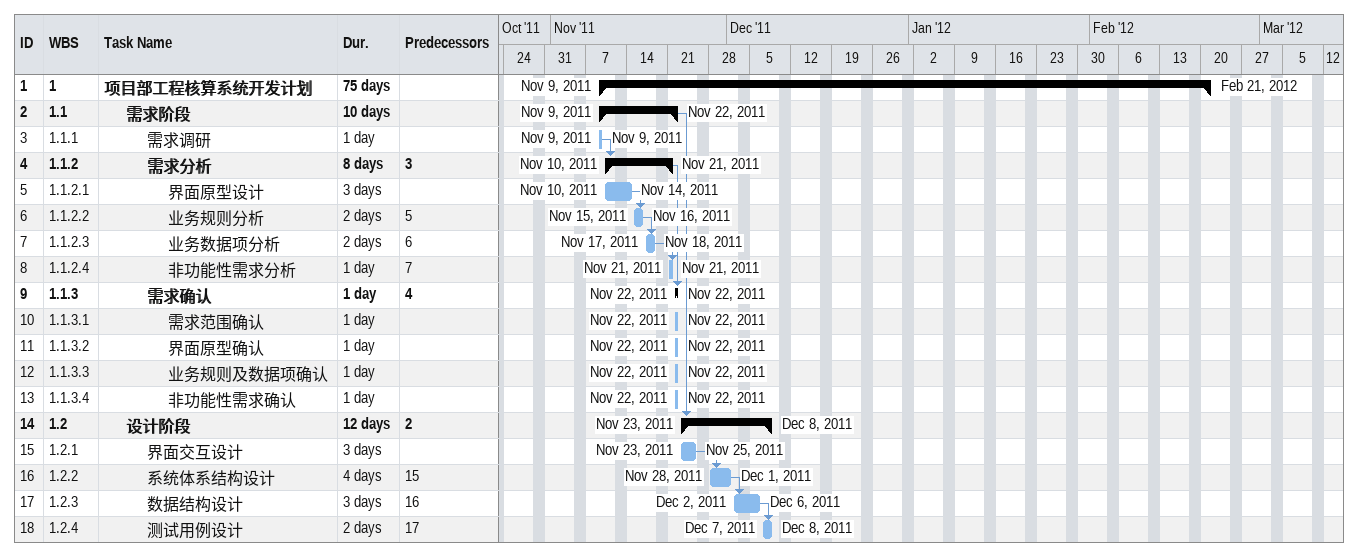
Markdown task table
| ID | WBS | Task | Duration | Start | Finish | Predecessors |
|---|---|---|---|---|---|---|
| 1 | 1 | **项目部工程核算系统开发计划** | 75d | 2011-11-09 | 2012-02-21 |  |
| 2 | 1.1 | **需求阶段** | 10d | 2011-11-09 | 2011-11-22 |  |
| 3 | 1.1.1 | 需求调研 | 1d | 2011-11-09 | 2011-11-09 |  |
| 4 | 1.1.2 | **需求分析** | 8d | 2011-11-10 | 2011-11-21 | 3 |
| 5 | 1.1.2.1 | 界面原型设计 | 3d | 2011-11-10 | 2011-11-14 |  |
| 6 | 1.1.2.2 | 业务规则分析 | 2d | 2011-11-15 | 2011-11-16 | 5 |
| 7 | 1.1.2.3 | 业务数据项分析 | 2d | 2011-11-17 | 2011-11-18 | 6 |
| 8 | 1.1.2.4 | 非功能性需求分析 | 1d | 2011-11-21 | 2011-11-21 | 7 |
| 9 | 1.1.3 | **需求确认** | 1d | 2011-11-22 | 2011-11-22 | 4 |
| 10 | 1.1.3.1 | 需求范围确认 | 1d | 2011-11-22 | 2011-11-22 |  |
| 11 | 1.1.3.2 | 界面原型确认 | 1d | 2011-11-22 | 2011-11-22 |  |
| 12 | 1.1.3.3 | 业务规则及数据项确认 | 1d | 2011-11-22 | 2011-11-22 |  |
| 13 | 1.1.3.4 | 非功能性需求确认 | 1d | 2011-11-22 | 2011-11-22 |  |
| 14 | 1.2 | **设计阶段** | 12d | 2011-11-23 | 2011-12-08 | 2 |
| 15 | 1.2.1 | 界面交互设计 | 3d | 2011-11-23 | 2011-11-25 |  |
| 16 | 1.2.2 | 系统体系结构设计 | 4d | 2011-11-28 | 2011-12-01 | 15 |
| 17 | 1.2.3 | 数据结构设计 | 3d | 2011-12-02 | 2011-12-06 | 16 |
| 18 | 1.2.4 | 测试用例设计 | 2d | 2011-12-07 | 2011-12-08 | 17 |
